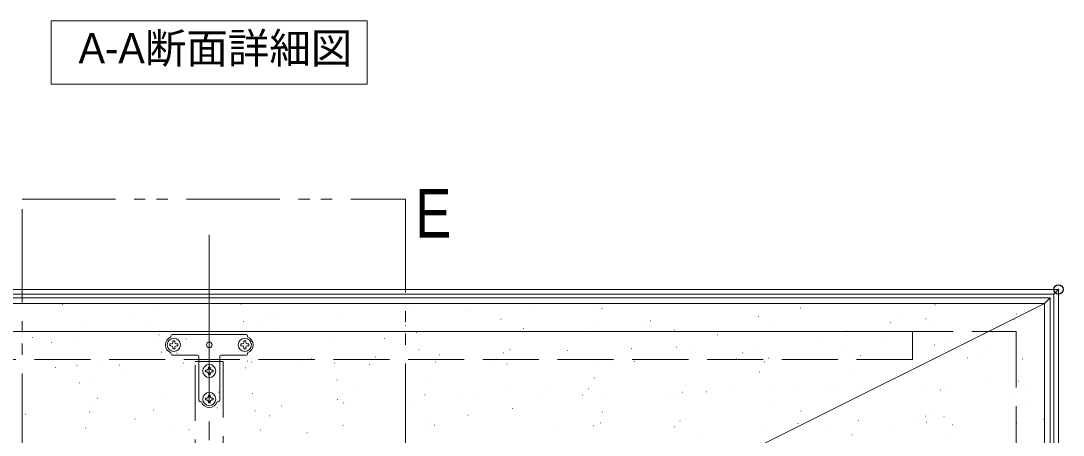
# Model space of a CAD drawing. Units: millimetres, scale not verified. Extents: x -1206 to 1200, y -831 to 831.
# Drawn here: x 117 to 675, y 257 to 479 of the extents above; entities that cross this region are included whole.
import ezdxf
from ezdxf.enums import TextEntityAlignment as Align

# ---------------------------------------------------------------- set-up
doc = ezdxf.new("R2010")
doc.units = ezdxf.units.MM
doc.header["$LTSCALE"] = 10
doc.header["$PDMODE"] = 32
doc.header["$PDSIZE"] = 5
for name, pattern in [('CHAIN2', [12, 9, -1, 1, -1]), ('DASHED3', [4, 3, -1]), ('DOUBLE_CHAIN1', [8.8, 5, -1, 0.6, -0.6, 0.6, -1]), ('LONG_DOUBLE_CHAIN', [21.8, 18, -1, 0.6, -0.6, 0.6, -1])]:
    doc.linetypes.add(name, pattern=pattern)
for name, color, linetype, lineweight in [('0-0_1C', 3, 'Continuous', 9), ('0-1_0', 3, 'Continuous', 9), ('0-2_PARTS_SIN', 4, 'CHAIN2', 9), ('0-5_形材', 4, 'Continuous', 9), ('0-B_SCREW', 2, 'Continuous', 9), ('1-0_10ユーザー', 4, 'DOUBLE_CHAIN1', 9), ('1-3_1', 3, 'Continuous', 9)]:
    doc.layers.add(name, color=color, linetype=linetype, lineweight=lineweight)
doc.layers.add('0-4_DEFPOINTS', color=7, linetype='Continuous')
doc.layers.add('0-E_moji', color=2, linetype='Continuous')
doc.styles.add('ＭＳ Ｐゴシック', font='')
doc.styles.get('ＭＳ Ｐゴシック').set_extended_font_data('MS PGothic')

msp = doc.modelspace()

# ---------------------------------------------------------------- linework, layer by layer
at = {"layer": '0-0_1C'}
for p, q in [((672.2, 334.67), (-236.8, 334.67)), ((669.7, 332.17), (-234.3, 332.17)), ((667.7, 330.17), (-232.3, 330.17)), ((664.7, 327.17), (667.7, 330.17)), ((667.7, -99.37), (667.7, 330.17)), ((669.7, 332.17), (672.2, 334.67)), ((669.7, 332.17), (669.7, -119.83)), ((672.2, -574.33), (672.2, 334.67)), ((664.7, 327.17), (-229.3, 327.17)), ((664.7, -99.63), (664.7, 327.17))]:
    msp.add_line(p, q, dxfattribs=at)
at = {"layer": '0-1_0'}
for p, q in [((139.14, 326.65), (139.24, 326.65)), ((139.61, 327.17), (139.71, 327.17)), ((139.61, 327.17), (139.71, 327.17)), ((142.48, 327.17), (142.58, 327.17)), ((144.1, 327.17), (144.2, 327.17)), ((144.1, 327.17), (144.2, 327.17)), ((179.22, 327.17), (179.32, 327.17)), ((179.22, 327.17), (179.32, 327.17)), ((188.51, 327.17), (188.61, 327.17)), ((188.83, 324.78), (188.93, 324.78)), ((204.19, 327.17), (204.29, 327.17)), ((214.34, 327.17), (214.44, 327.17)), ((214.34, 327.17), (214.44, 327.17)), ((217.37, 327.17), (217.47, 327.17)), ((234.55, 327.17), (234.65, 327.17)), ((234.55, 327.17), (234.65, 327.17)), ((234.61, 326.72), (234.71, 326.72)), ((249.46, 327.17), (249.56, 327.17)), ((249.46, 327.17), (249.56, 327.17)), ((252.75, 327.17), (252.85, 327.17)), ((280.58, 327.17), (280.68, 327.17)), ((284.57, 327.17), (284.67, 327.17)), ((284.57, 327.17), (284.67, 327.17)), ((319.69, 327.17), (319.79, 327.17)), ((319.69, 327.17), (319.79, 327.17)), ((326.62, 327.17), (326.72, 327.17)), ((326.76, 326.1), (326.86, 326.1)), ((333.36, 327.17), (333.46, 327.17)), ((354.81, 327.17), (354.91, 327.17)), ((354.81, 327.17), (354.91, 327.17)), ((357.48, 323.69), (357.58, 323.69)), ((389.93, 327.17), (390.03, 327.17)), ((389.93, 327.17), (390.03, 327.17)), ((391.74, 324.81), (391.84, 324.81)), ((394.25, 327.17), (394.35, 327.17)), ((418.69, 327.17), (418.79, 327.17)), ((425.05, 327.17), (425.15, 327.17)), ((425.05, 327.17), (425.15, 327.17)), ((425.99, 325.93), (426.09, 325.93)), ((427.87, 324.41), (427.97, 324.41)), ((429.62, 327.17), (429.72, 327.17)), ((460.17, 327.17), (460.27, 327.17)), ((460.17, 327.17), (460.27, 327.17)), ((460.25, 327.05), (460.35, 327.05)), ((462.52, 327.17), (462.62, 327.17)), ((464.72, 327.17), (464.82, 327.17)), ((464.72, 327.17), (464.82, 327.17)), ((534.21, 324.76), (534.31, 324.76)), ((556.79, 327.17), (556.89, 327.17)), ((571.12, 327.17), (571.22, 327.17)), ((591.68, 327.17), (591.78, 327.17)), ((602.83, 327.17), (602.93, 327.17)), ((602.83, 327.17), (602.93, 327.17)), ((606.06, 326.48), (606.16, 326.48)), ((606.5, 327.17), (606.6, 327.17)), ((177.83, 320.62), (177.93, 320.62)), ((186.18, 318.09), (186.28, 318.09)), ((220.44, 319.21), (220.54, 319.21)), ((249.68, 322.34), (249.78, 322.34)), ((254.7, 320.33), (254.8, 320.33)), ((288.96, 321.45), (289.06, 321.45)), ((323.22, 322.57), (323.32, 322.57)), ((356.02, 322.69), (356.12, 322.69)), ((373.76, 318.78), (373.86, 318.78)), ((511.69, 320.1), (511.79, 320.1)), ((585.31, 320.21), (585.41, 320.21)), ((601.28, 318.98), (601.38, 318.98)), ((648.48, 318.67), (648.58, 318.67)), ((649.62, 321.42), (649.72, 321.42)), ((117.66, 315.85), (117.76, 315.85)), ((151.92, 316.97), (152.02, 316.97)), ((191.14, 312.92), (191.24, 312.92)), ((235.82, 317.46), (235.92, 317.46)), ((244.9, 314.85), (245, 314.85)), ((322.53, 315.35), (322.63, 315.35)), ((385.7, 313.81), (385.8, 313.81)), ((423.09, 316.92), (423.19, 316.92)), ((450.92, 314.5), (451.02, 314.5)), ((453.92, 317.78), (454.02, 317.78)), ((466.59, 312.96), (466.69, 312.96)), ((517.09, 316.24), (517.19, 316.24)), ((582.31, 316.93), (582.41, 316.93)), ((604.52, 314.28), (604.62, 314.28)), ((122.92, 308.95), (123.02, 308.95)), ((144.95, 308.38), (145.05, 308.38)), ((188.14, 309.65), (188.24, 309.65)), ((190.73, 310.32), (190.83, 310.32)), ((205.15, 307.99), (205.25, 307.99)), ((254.31, 311.38), (254.41, 311.38)), ((282.88, 309.7), (282.98, 309.7)), ((311.5, 308.33), (311.6, 308.33)), ((319.53, 312.07), (319.63, 312.07)), ((328.66, 311.64), (328.76, 311.64)), ((383.35, 310.05), (383.45, 310.05)), ((420.81, 311.02), (420.91, 311.02)), ((489.69, 310.4), (489.79, 310.4)), ((558.74, 312.34), (558.84, 312.34)), ((561.54, 312.12), (561.64, 312.12)), ((580.62, 307.49), (580.72, 307.49)), ((614.88, 308.61), (614.98, 308.61)), ((649.14, 309.73), (649.24, 309.73)), ((664.7, 307.47), (664.8, 307.47)), ((133.3, 306.26), (133.4, 306.26)), ((329.88, 302.39), (329.98, 302.39)), ((378.57, 302.56), (378.67, 302.56)), ((409.32, 301.89), (409.42, 301.89)), ((443.58, 303.01), (443.68, 303.01)), ((467.81, 303.71), (467.91, 303.71)), ((477.84, 304.13), (477.94, 304.13)), ((512.1, 305.25), (512.2, 305.25)), ((546.36, 306.37), (546.46, 306.37)), ((556.76, 304.63), (556.86, 304.63)), ((605.74, 305.03), (605.84, 305.03)), ((634.31, 303.2), (634.41, 303.2)), ((191.95, 301.07), (192.05, 301.07)), ((200.38, 300.49), (200.48, 300.49)), ((238.03, 296.29), (238.13, 296.29)), ((240.14, 295.92), (240.24, 295.92)), ((272.29, 297.41), (272.39, 297.41)), ((306.55, 298.53), (306.65, 298.53)), ((338.82, 295.69), (338.92, 295.69)), ((340.81, 299.65), (340.91, 299.65)), ((371.53, 298.35), (371.63, 298.35)), ((375.07, 300.77), (375.17, 300.77)), ((422.72, 296.57), (422.82, 296.57)), ((434.7, 296.81), (434.8, 296.81)), ((445.16, 296.04), (445.26, 296.04)), ((499.92, 297.5), (500.02, 297.5)), ((502.92, 300.77), (503.02, 300.77)), ((514.87, 295.95), (514.97, 295.95)), ((517.01, 297.76), (517.11, 297.76)), ((560.65, 297.89), (560.75, 297.89)), ((566.09, 299.24), (566.19, 299.24)), ((623.36, 298.11), (623.46, 298.11)), ((631.31, 299.93), (631.41, 299.93)), ((652.8, 297.27), (652.9, 297.27)), ((135.25, 292.93), (135.35, 292.93)), ((146.85, 293.93), (146.95, 293.93)), ((160.63, 293.63), (160.73, 293.63)), ((169.51, 294.05), (169.61, 294.05)), ((171.92, 291.95), (172.02, 291.95)), ((203.77, 295.17), (203.87, 295.17)), ((237.14, 292.64), (237.24, 292.64)), ((239, 293.31), (239.1, 293.31)), ((266.97, 293.97), (267.07, 293.97)), ((284.78, 295.25), (284.88, 295.25)), ((303.31, 294.38), (303.41, 294.38)), ((368.53, 295.07), (368.63, 295.07)), ((376.94, 294.63), (377.04, 294.63)), ((512.24, 290.27), (512.34, 290.27)), ((148.07, 284.67), (148.17, 284.67)), ((155.85, 286.13), (155.95, 286.13)), ((286, 285.99), (286.1, 285.99)), ((334.05, 288.2), (334.15, 288.2)), ((423.93, 287.31), (424.03, 287.31)), ((561.87, 288.63), (561.97, 288.63)), ((633.28, 284.63), (633.38, 284.63)), ((650.68, 285.47), (650.78, 285.47)), ((222.45, 279.61), (222.55, 279.61)), ((294.3, 281.33), (294.4, 281.33)), ((378.84, 280.18), (378.94, 280.18)), ((400.64, 281.68), (400.74, 281.68)), ((420.53, 281.34), (420.63, 281.34)), ((461.98, 279.03), (462.08, 279.03)), ((470.99, 279.56), (471.09, 279.56)), ((472.49, 283.4), (472.59, 283.4)), ((483.7, 279.8), (483.8, 279.8)), ((496.24, 280.15), (496.34, 280.15)), ((516.77, 281.49), (516.87, 281.49)), ((530.5, 281.27), (530.6, 281.27)), ((548.91, 280.49), (549.01, 280.49)), ((551.92, 283.77), (552.02, 283.77)), ((564.76, 282.39), (564.86, 282.39)), ((578.83, 283.75), (578.93, 283.75)), ((599.02, 283.51), (599.12, 283.51)), ((608.92, 280.88), (609.02, 280.88)), ((615.09, 282.23), (615.19, 282.23)), ((654.7, 282.81), (654.8, 282.81)), ((157.75, 276.48), (157.85, 276.48)), ((195.13, 276.92), (195.23, 276.92)), ((220.92, 274.94), (221.02, 274.94)), ((240.91, 278.86), (241.01, 278.86)), ((286.13, 275.63), (286.23, 275.63)), ((289.14, 278.91), (289.24, 278.91)), ((289.52, 273.84), (289.62, 273.84)), ((290.69, 273.43), (290.79, 273.43)), ((324.95, 274.55), (325.05, 274.55)), ((333.06, 278.24), (333.16, 278.24)), ((352.31, 277.37), (352.41, 277.37)), ((359.21, 275.67), (359.31, 275.67)), ((393.47, 276.79), (393.57, 276.79)), ((417.52, 278.06), (417.62, 278.06)), ((427.73, 277.91), (427.83, 277.91)), ((467.72, 275.91), (467.82, 275.91)), ((645.91, 277.97), (646.01, 277.97)), ((655.92, 273.56), (656.02, 273.56)), ((119.39, 267.83), (119.49, 267.83)), ((153.65, 268.95), (153.75, 268.95)), ((154.74, 273.2), (154.84, 273.2)), ((187.91, 270.07), (188.01, 270.07)), ((222.17, 271.19), (222.27, 271.19)), ((242.13, 269.6), (242.23, 269.6)), ((256.43, 272.31), (256.53, 272.31)), ((380.06, 270.92), (380.16, 270.92)), ((427.97, 269.04), (428.07, 269.04)), ((517.99, 272.24), (518.09, 272.24)), ((534.31, 269.39), (534.41, 269.39)), ((606.16, 271.11), (606.26, 271.11)), ((177.93, 265.25), (178.03, 265.25)), ((197.03, 262.46), (197.13, 262.46)), ((249.78, 266.98), (249.88, 266.98)), ((334.96, 263.78), (335.06, 263.78)), ((356.12, 267.32), (356.22, 267.32)), ((427.11, 263.16), (427.21, 263.16)), ((469.53, 264.33), (469.63, 264.33)), ((472.89, 265.1), (472.99, 265.1)), ((532.7, 262.79), (532.8, 262.79)), ((565.05, 264.48), (565.15, 264.48)), ((597.91, 263.48), (598.01, 263.48)), ((600.92, 266.76), (601.02, 266.76)), ((601.38, 263.62), (601.48, 263.62)), ((610.83, 266.42), (610.93, 266.42)), ((649.73, 263.19), (649.83, 263.19)), ((664.09, 265.22), (664.19, 265.22)), ((151.25, 260.52), (151.35, 260.52)), ((206.74, 259.47), (206.84, 259.47)), ((245, 259.48), (245.1, 259.48)), ((269.92, 257.94), (270.02, 257.94)), ((289.18, 261.84), (289.28, 261.84)), ((335.13, 258.63), (335.23, 258.63)), ((338.14, 261.9), (338.24, 261.9)), ((401.31, 260.36), (401.41, 260.36)), ((423.19, 261.55), (423.29, 261.55)), ((466.52, 261.06), (466.62, 261.06)), ((478.44, 257.59), (478.54, 257.59)), ((512.7, 258.71), (512.8, 258.71)), ((546.95, 259.83), (547.05, 259.83)), ((561.64, 256.75), (561.74, 256.75)), ((581.21, 260.95), (581.31, 260.95)), ((612.04, 257.17), (612.14, 257.17)), ((615.47, 262.07), (615.57, 262.07))]:
    msp.add_line(p, q, dxfattribs=at)
at = {"layer": '0-1_0', "color": 6}
for p, q in [((197.2, 309.21), (197.2, 309.57)), ((198.2, 310.57), (237.2, 310.57)), ((238.2, 309.21), (238.2, 309.57)), ((197.2, 300.37), (197.2, 300.72)), ((211.6, 299.37), (198.2, 299.37)), ((212.1, 275.47), (212.1, 298.87)), ((223.3, 275.47), (223.3, 298.87)), ((223.8, 299.37), (237.2, 299.37)), ((238.2, 300.37), (238.2, 300.62)), ((213.46, 274.47), (213.1, 274.47)), ((222.3, 274.47), (221.94, 274.47))]:
    msp.add_line(p, q, dxfattribs=at)
at = {"layer": '0-1_0'}
msp.add_lwpolyline([(-229.3, -119.83), (603.72, -134.88), (603.7, -104.79), (664.7, -99.63), (664.7, 327.17), (-229.3, 327.17)], close=True, dxfattribs=at)
at = {"layer": '0-1_0', "color": 7, "linetype": 'LONG_DOUBLE_CHAIN'}
msp.add_lwpolyline([(664.7, 327.17), (-229.3, -119.83), (664.7, -566.83)], dxfattribs=at)
at = {"layer": '0-1_0', "color": 6}
msp.add_circle((217.7, 304.97), 1.5, dxfattribs=at)
for centre, radius, start, end in [((198.7, 304.97), 4.5, 109.4712, 250.5288), ((198.2, 309.57), 1, 90, 180), ((237.2, 309.57), 1, 0, 90), ((236.7, 304.97), 4.5, 289.4712, 70.5288), ((198.2, 300.37), 1, 180, 270), ((211.6, 298.87), 0.5, 0, 90), ((223.8, 298.87), 0.5, 90, 180), ((237.2, 300.37), 1, 270, 0), ((213.1, 275.47), 1, 180, 270), ((217.7, 275.97), 4.5, 199.4712, 340.5288), ((222.3, 275.47), 1, 270, 0)]:
    msp.add_arc(centre, radius, start, end, dxfattribs=at)
at = {"layer": '0-2_PARTS_SIN'}
msp.add_line((217.7, 363.96), (217.7, -599), dxfattribs=at)
at = {"layer": '0-4_DEFPOINTS'}
msp.add_point((672.2, 334.67), dxfattribs=at)
at = {"layer": '0-5_形材', "linetype": 'DASHED3'}
for points in [[(-214.2, 312.07), (649.6, 312.07), (649.6, -551.73), (-214.2, -551.73)], [(-158.7, 312.07), (594.1, 312.07), (594.1, 297.07), (-158.7, 297.07)], [(210.2, -535.73), (210.2, 296.07), (225.2, 296.07), (225.2, -535.73)]]:
    msp.add_lwpolyline(points, close=True, dxfattribs=at)
at = {"layer": '0-B_SCREW', "color": 5}
for p, q in [((198.2, 306.34), (198.2, 307.07)), ((198.2, 307.07), (199.2, 307.07)), ((199.2, 307.07), (199.2, 306.34)), ((236.2, 306.34), (236.2, 307.07)), ((236.2, 307.07), (237.2, 307.07)), ((237.2, 307.07), (237.2, 306.34)), ((196.6, 305.47), (197.32, 305.47)), ((196.6, 304.47), (196.6, 305.47)), ((197.32, 304.47), (196.6, 304.47)), ((198.2, 302.87), (198.2, 303.59)), ((199.2, 302.87), (198.2, 302.87)), ((199.2, 303.59), (199.2, 302.87)), ((200.07, 305.47), (200.8, 305.47)), ((200.8, 304.47), (200.07, 304.47)), ((200.8, 305.47), (200.8, 304.47)), ((234.6, 305.47), (235.32, 305.47)), ((234.6, 304.47), (234.6, 305.47)), ((235.32, 304.47), (234.6, 304.47)), ((236.2, 302.87), (236.2, 303.59)), ((237.2, 302.87), (236.2, 302.87)), ((237.2, 303.59), (237.2, 302.87)), ((238.07, 305.47), (238.8, 305.47)), ((238.8, 304.47), (238.07, 304.47)), ((238.8, 305.47), (238.8, 304.47)), ((215.6, 291.47), (216.32, 291.47)), ((215.6, 290.47), (215.6, 291.47)), ((216.32, 290.47), (215.6, 290.47)), ((217.2, 292.34), (217.2, 293.07)), ((217.2, 293.07), (218.2, 293.07)), ((218.2, 293.07), (218.2, 292.34)), ((219.07, 291.47), (219.8, 291.47)), ((219.8, 290.47), (219.07, 290.47)), ((219.8, 291.47), (219.8, 290.47)), ((217.2, 288.87), (217.2, 289.59)), ((218.2, 288.87), (217.2, 288.87)), ((218.2, 289.59), (218.2, 288.87)), ((215.6, 276.47), (216.32, 276.47)), ((215.6, 275.47), (215.6, 276.47)), ((216.32, 275.47), (215.6, 275.47)), ((217.2, 277.34), (217.2, 278.07)), ((217.2, 278.07), (218.2, 278.07)), ((217.2, 273.87), (217.2, 274.59)), ((218.2, 273.87), (217.2, 273.87)), ((218.2, 278.07), (218.2, 277.34)), ((218.2, 274.59), (218.2, 273.87)), ((219.07, 276.47), (219.8, 276.47)), ((219.8, 275.47), (219.07, 275.47)), ((219.8, 276.47), (219.8, 275.47))]:
    msp.add_line(p, q, dxfattribs=at)
for centre in [(198.7, 304.97), (236.7, 304.97), (217.7, 290.97), (217.7, 275.97)]:
    msp.add_circle(centre, 3.5, dxfattribs=at)
for centre, start, end in [((197.32, 306.34), 270, 0), ((197.32, 303.59), 0, 90), ((200.07, 306.34), 180, 270), ((200.07, 303.59), 90, 180), ((235.32, 306.34), 270, 0), ((235.32, 303.59), 0, 90), ((238.07, 306.34), 180, 270), ((238.07, 303.59), 90, 180), ((216.32, 292.34), 270, 0), ((216.32, 289.59), 0, 90), ((219.07, 292.34), 180, 270), ((219.07, 289.59), 90, 180), ((216.32, 277.34), 270, 0), ((216.32, 274.59), 0, 90), ((219.07, 277.34), 180, 270), ((219.07, 274.59), 90, 180)]:
    msp.add_arc(centre, 0.875, start, end, dxfattribs=at)
at = {"layer": '1-0_10ユーザー'}
msp.add_lwpolyline([(117.46, 383.05), (322.7, 383.05), (322.7, 239.72), (117.46, 239.72)], close=True, dxfattribs=at)
at = {"layer": '1-3_1'}
msp.add_lwpolyline([(133.11, 478.55), (302.28, 478.55), (302.28, 444.65), (133.11, 444.65)], close=True, dxfattribs=at)

# ---------------------------------------------------------------- texts
at = {"layer": '0-E_moji', "style": 'ＭＳ Ｐゴシック'}
msp.add_text('A-A断面詳細図', height=16.28, dxfattribs=at).set_placement((147.7, 450.88), align=Align.BOTTOM_LEFT)
at = {"layer": '0-E_moji', "style": 'ＭＳ Ｐゴシック', "width": 0.85}
msp.add_text('E', height=26.03, dxfattribs=at).set_placement((327.97, 354.66), align=Align.BOTTOM_LEFT)

doc.saveas('drawing.dxf')
